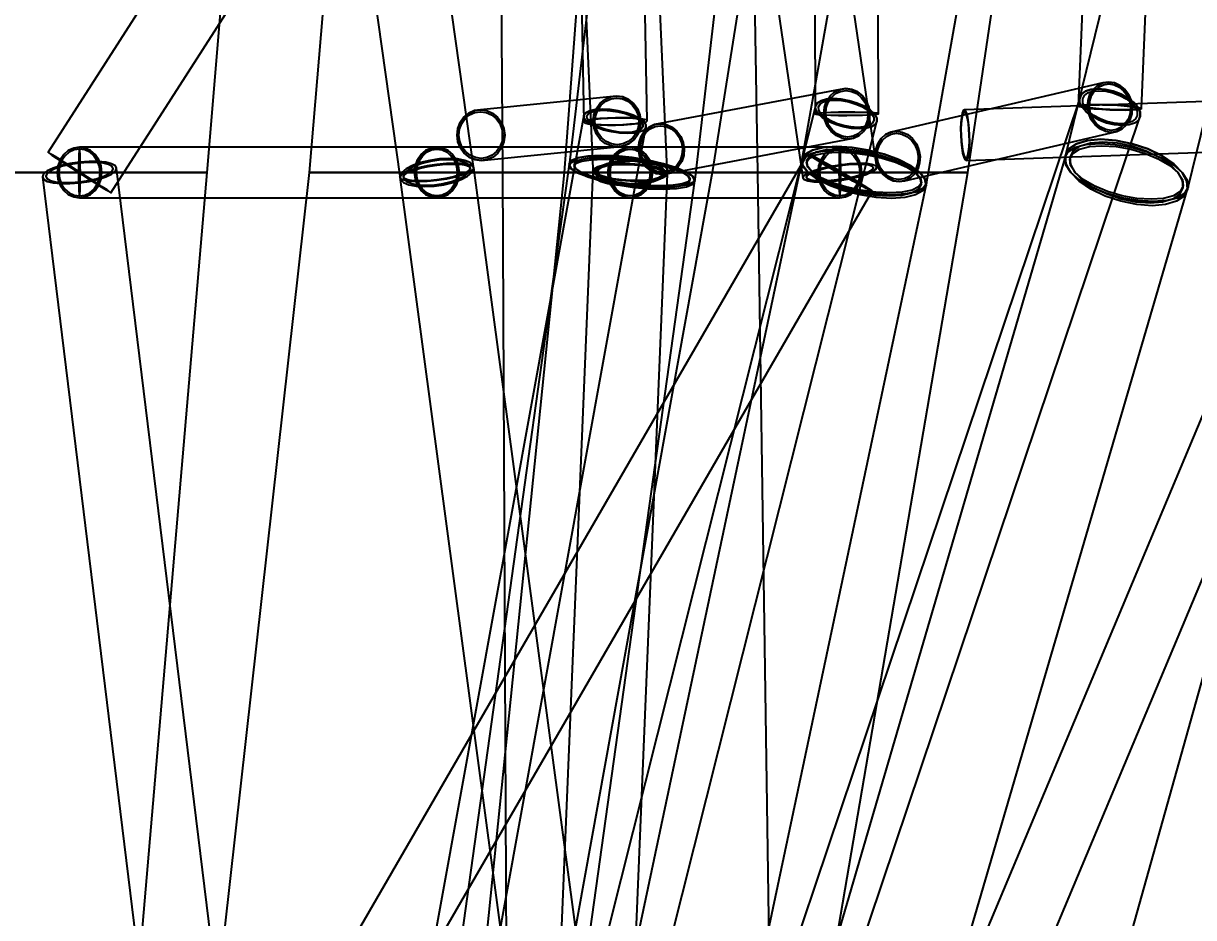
# Model space of a CAD drawing. Header units: millimetres. Extents: x -123812 to 252100, y -3000 to 639000.
# Drawn here: x -32151 to -22766, y 19022 to 26196 of the extents above; entities that cross this region are included whole.
import ezdxf

# ---------------------------------------------------------------- set-up
doc = ezdxf.new("R2010")
doc.units = ezdxf.units.MM
doc.layers.add('D-STR-DIM', color=7, linetype='Continuous', lineweight=13)
doc.layers.add('D-STR-STRC', color=7, linetype='Continuous', lineweight=25)
doc.styles.add('OpenSansCondensed-Light', font='OpenSansCondensed-Light.ttf')
doc.styles.add('TOWER_UNICODE', font='Arial Unicode.ttf')
doc.dimstyles.new('EZDXF', dxfattribs={"dimtxt": 0.25, "dimasz": 0.175, "dimexe": 0.375, "dimexo": 0.125, "dimgap": 0.1, "dimtad": 1, "dimlfac": 100, "dimzin": 12, "dimdsep": 46, "dimtxsty": 'OpenSansCondensed-Light', "dimblk": 'ARCHTICK', "dimcen": 2.5, "dimazin": 3, "dimtfac": 0.5, "dimtmove": 2, "dimatfit": 3})

# ---------------------------------------------------------------- blocks, each defined once
blk = doc.blocks.new('_ARCHTICK')
at = {"color": 0, "linetype": 'BYBLOCK', "const_width": 0.15}
blk.add_lwpolyline([(-0.5, -0.5), (0.5, 0.5)], dxfattribs=at)

msp = doc.modelspace()

# ---------------------------------------------------------------- linework, layer by layer
at = {"layer": 'D-STR-STRC'}
for points in [[(-27888.1, 37795.3), (-27655.9, 25405.4), (-27647.2, 25398), (-27621.8, 25391.4), (-27581.5, 25386.1), (-27528.9, 25382.5), (-27467.6, 25380.7), (-27401.9, 25380.9), (-27336.2, 25383.1), (-27274.9, 25387.2), (-27222.3, 25392.8), (-27182, 25399.6), (-27156.6, 25407.1), (-27147.9, 25414.8), (-27380.2, 37804.7)], [(-23935, 37662), (-31953.8, 25162), (-31946.9, 25156.5), (-31923.2, 25140.3), (-31884.4, 25114.6), (-31833.2, 25081), (-31772.9, 25041.9), (-31707.8, 25000), (-31642.3, 24958.1), (-31580.7, 24919), (-31527.4, 24885.4), (-31486, 24859.7), (-31459.2, 24843.5), (-31449, 24838), (-23430.2, 37338)], [(-25837.3, 37709), (-25802, 25470.3), (-25793.3, 25467), (-25768, 25464), (-25727.6, 25461.4), (-25675, 25459.5), (-25613.7, 25458.4), (-25548, 25458.2), (-25482.3, 25458.8), (-25421, 25460.3), (-25368.4, 25462.4), (-25328, 25465.2), (-25302.6, 25468.4), (-25294, 25471.7), (-25329.3, 37710.5)], [(-23179.4, 37669.5), (-23690.4, 25534.7), (-23681.8, 25529.2), (-23656.4, 25523.2), (-23616.1, 25517.4), (-23563.5, 25512), (-23502.3, 25507.4), (-23436.6, 25504), (-23370.9, 25501.9), (-23309.7, 25501.3), (-23257.2, 25502.3), (-23216.9, 25504.8), (-23191.5, 25508.6), (-23182.9, 25513.5), (-22671.8, 37648.3)], [(-26313.5, 37556.6), (-27774.1, 25056.6), (-27756.9, 25028.5), (-27706.4, 24998.4), (-27626.2, 24968.5), (-27521.7, 24940.6), (-27400, 24916.9), (-27269.3, 24898.8), (-27138.7, 24887.6), (-27017, 24884), (-26912.5, 24888.4), (-26832.3, 24900.3), (-26781.8, 24919.1), (-26764.6, 24943.4), (-25304.1, 37443.4)], [(-27733.5, 37458.3), (-25899.7, 24958.3), (-25889.6, 24943.5), (-25859.9, 24932.5), (-25812.7, 24926.2), (-25751.2, 24924.8), (-25679.6, 24928.6), (-25602.7, 24937.2), (-25525.9, 24950.2), (-25454.3, 24966.5), (-25392.8, 24985.1), (-25345.6, 25004.7), (-25315.9, 25024), (-25305.8, 25041.7), (-27139.6, 37541.7)], [(-23691, 37589.1), (-25909.2, 25089.1), (-25899.6, 25046.1), (-25856.5, 25000), (-25783, 24953.9), (-25684, 24910.9), (-25566.2, 24873.9), (-25437.8, 24845.6), (-25307.3, 24827.8), (-25183.9, 24821.7), (-25075.7, 24827.8), (-24990.3, 24845.6), (-24933.4, 24873.9), (-24909, 24910.9), (-22690.8, 37410.9)], [(-20735.2, 37616.6), (-23798.2, 25116.6), (-23791.3, 25060.4), (-23751.2, 25000), (-23680.6, 24939.6), (-23584.4, 24883.4), (-23469, 24835), (-23342.3, 24798), (-23213.1, 24774.7), (-23090, 24766.7), (-22981.5, 24774.7), (-22895, 24798), (-22836.4, 24835), (-22809.6, 24883.4), (-19746.6, 37383.4)], [(-30894.3, 37470.8), (-29132, 24970.8), (-29127.2, 24943.7), (-29102.6, 24920.3), (-29059.7, 24902.4), (-29001.5, 24891.1), (-28932, 24887.3), (-28855.9, 24891.1), (-28778.4, 24902.4), (-28704.8, 24920.3), (-28640.1, 24943.7), (-28588.6, 24970.8), (-28554, 25000), (-28538.6, 25029.2), (-30300.9, 37529.2)], [(-28137.6, 37473.6), (-27581.2, 24973.6), (-27559.9, 24949), (-27519.8, 24927.9), (-27463.6, 24911.7), (-27395.3, 24901.6), (-27319.4, 24898.1), (-27241.2, 24901.6), (-27165.9, 24911.7), (-27098.7, 24927.9), (-27044.2, 24949), (-27006.1, 24973.6), (-26986.9, 25000), (-26988.1, 25026.4), (-27544.5, 37526.4)], [(-27537.7, 12527.3), (-23193.6, 25450.7), (-23195, 25486.1), (-23212.8, 25524.1), (-23245.9, 25562.1), (-23291.9, 25597.6), (-23347.8, 25628), (-23409.7, 25651.3), (-23473.5, 25666), (-23534.7, 25671), (-23589.2, 25666), (-23633.3, 25651.3), (-23664, 25628), (-23679.2, 25597.6), (-28023.3, 12674.2)], [(-28526.8, 12608.2), (-25305.2, 25410.3), (-25307.6, 25439.6), (-25326.6, 25471.1), (-25360.9, 25502.5), (-25408.3, 25531.8), (-25465.5, 25557), (-25528.5, 25576.3), (-25593.1, 25588.4), (-25654.9, 25592.5), (-25709.7, 25588.4), (-25753.7, 25576.3), (-25784, 25557), (-25798.5, 25531.8), (-29020, 12729.7)], [(-21436, 25612.7), (-24604.5, 25503.1), (-24613.6, 25496.2), (-24621.6, 25475.9), (-24627.9, 25443.6), (-24632.2, 25401.5), (-24634.2, 25352.6), (-24633.6, 25300), (-24630.6, 25247.4), (-24625.4, 25198.5), (-24618.3, 25156.4), (-24609.8, 25124.1), (-24600.4, 25103.8), (-24590.9, 25096.9), (-21422.4, 25206.5)], [(-29447.8, 12750.8), (-27158.1, 25361), (-27159.7, 25384.8), (-27178, 25410.2), (-27212, 25435.7), (-27259.3, 25459.5), (-27316.7, 25479.8), (-27380.2, 25495.5), (-27445.5, 25505.3), (-27508.3, 25508.7), (-27564.1, 25505.3), (-27609.3, 25495.5), (-27640.6, 25479.8), (-27656.1, 25459.5), (-29945.7, 12849.2)], [(-21665.5, 25508.7), (-26949.5, 12898.4), (-26946.5, 12895.1), (-26927.9, 12885.2), (-26894.9, 12869.6), (-26849.6, 12849.2), (-26795.3, 12825.5), (-26735.5, 12800), (-26674.4, 12774.5), (-26616.1, 12750.8), (-26564.7, 12730.4), (-26523.5, 12714.8), (-26495.5, 12704.9), (-26482.5, 12701.6), (-21198.5, 25311.8)], [(-26469.1, 12366.6), (-22814.1, 24866.6), (-22818.8, 24931), (-22856.6, 25000), (-22924.9, 25069), (-23019, 25133.4), (-23132.5, 25188.6), (-23257.7, 25231), (-23386.1, 25257.6), (-23508.8, 25266.7), (-23617.6, 25257.6), (-23705, 25231), (-23765.1, 25188.6), (-23793.8, 25133.4), (-27448.8, 12633.4)], [(-27558.7, 12396.3), (-24911.8, 24896.3), (-24920.1, 24946.3), (-24961.6, 25000), (-25033.7, 25053.7), (-25131.4, 25103.7), (-25247.9, 25146.6), (-25375.5, 25179.6), (-25505.4, 25200.3), (-25628.7, 25207.4), (-25737, 25200.3), (-25823, 25179.6), (-25880.7, 25146.6), (-25906.4, 25103.7), (-28553.2, 12603.7)], [(-32576.5, 12349.5), (-25343.7, 24849.5), (-25347.8, 24854.7), (-25369.2, 24869.7), (-25406.6, 24893.6), (-25457.3, 24924.8), (-25518, 24961.1), (-25584.4, 25000), (-25652.1, 25038.9), (-25716.4, 25075.2), (-25772.9, 25106.4), (-25817.9, 25130.3), (-25848.2, 25145.3), (-25861.8, 25150.5), (-33094.6, 12650.5)], [(-29872.9, 12533.7), (-31403.4, 25033.7), (-31413.6, 25054.1), (-31443.4, 25070.9), (-31490.7, 25082.8), (-31552.4, 25089.1), (-31624.3, 25089.3), (-31701.4, 25083.4), (-31778.5, 25071.9), (-31850.4, 25055.4), (-31912.1, 25035.2), (-31959.4, 25012.6), (-31989.2, 24989.1), (-31999.3, 24966.3), (-30468.8, 12466.3)], [(-28508.8, 12433.7), (-26765.9, 24933.7), (-26783.1, 24967), (-26833.4, 25002.5), (-26913.4, 25037.8), (-27017.6, 25070.6), (-27139.1, 25098.6), (-27269.3, 25119.8), (-27399.6, 25132.9), (-27521, 25136.9), (-27625.3, 25131.6), (-27705.3, 25117.3), (-27755.6, 25095), (-27772.8, 25066.3), (-29515.6, 12566.3)], [(-26865.6, 12537.9), (-28537.8, 25037.9), (-28548, 25053.4), (-28577.7, 25065.3), (-28624.9, 25072.7), (-28686.6, 25075.1), (-28758.3, 25072.5), (-28835.3, 25064.8), (-28912.3, 25052.8), (-28984, 25037.2), (-29045.6, 25019), (-29092.9, 24999.6), (-29122.6, 24980.1), (-29132.8, 24962.1), (-27460.5, 12462.1)], [(-27502, 12488.3), (-26984.9, 24988.3), (-26995.1, 25007), (-27025.1, 25025.2), (-27072.7, 25041.8), (-27134.8, 25055.4), (-27207.1, 25065.3), (-27284.7, 25070.8), (-27362.2, 25071.4), (-27434.5, 25067.1), (-27496.6, 25058.3), (-27544.3, 25045.5), (-27574.2, 25029.6), (-27584.4, 25011.7), (-28101.5, 12511.7)], [(-21521.6, 25136.9), (-25019.8, 12636.9), (-25003.2, 12632.2), (-24954.3, 12618.4), (-24876.6, 12596.6), (-24775.2, 12568.2), (-24657.3, 12535.1), (-24530.6, 12499.7), (-24404, 12464.3), (-24286, 12431.3), (-24184.7, 12403), (-24107, 12381.3), (-24058.1, 12367.7), (-24041.4, 12363.1), (-20543.2, 24863.1)]]:
    msp.add_lwpolyline(points, dxfattribs=at)
for points in [[(-32726.4, 25000), (-30676.4, 25000), (-29635.1, 37500), (-31560.1, 37500)], [(-29860.3, 25000), (-27810.3, 25000), (-26878.5, 37500), (-28803.5, 37500)], [(-28399.1, 37500), (-28309.7, 25000), (-26259.7, 25000), (-26474.1, 37500)], [(-26627.7, 25000), (-24577.7, 25000), (-22720.1, 37500), (-24645.1, 37500)], [(-25317.3, 25128.7), (-25308.4, 25076.5), (-25288, 25027.8), (-25257.4, 24985.9), (-25218.7, 24953.8), (-25174.5, 24933.6), (-25127.9, 24926.8), (-25082, 24933.6), (-23380.1, 25329), (-23338.1, 25349.2), (-23302.7, 25381.3), (-23276.5, 25423.1), (-23261.2, 25471.8), (-23257.9, 25524.1), (-23266.7, 25576.4), (-23287.1, 25625.1), (-23317.7, 25666.9), (-23356.4, 25699), (-23400.6, 25719.2), (-23447.3, 25726.1), (-23493.2, 25719.2), (-25195, 25323.8), (-25237.1, 25303.7), (-25272.4, 25271.6), (-25298.6, 25229.7), (-25313.9, 25181)], [(-23257.9, 25524.1), (-23261.2, 25471.8), (-23276.5, 25423.1), (-23302.7, 25381.3), (-23338.1, 25349.2), (-23380.1, 25329), (-23426.1, 25322.1), (-23472.7, 25329), (-23516.9, 25349.2), (-23555.6, 25381.3), (-23586.2, 25423.1), (-23606.6, 25471.8), (-23615.4, 25524.1), (-23612.1, 25576.4), (-23596.8, 25625.1), (-23570.6, 25666.9), (-23535.2, 25699), (-23493.2, 25719.2), (-23447.3, 25726.1), (-23400.6, 25719.2), (-23356.4, 25699), (-23317.7, 25666.9), (-23287.1, 25625.1), (-23266.7, 25576.4)], [(-27218.1, 25189), (-27210, 25136.6), (-27189.9, 25087.7), (-27159.3, 25045.8), (-27120.1, 25013.6), (-27075.1, 24993.3), (-27027.3, 24986.4), (-26979.9, 24993.3), (-25492.7, 25275.3), (-25449, 25295.6), (-25412.1, 25327.8), (-25384.3, 25369.7), (-25367.6, 25418.6), (-25363.2, 25471), (-25371.2, 25523.4), (-25391.3, 25572.2), (-25421.9, 25614.2), (-25461.1, 25646.4), (-25506.1, 25666.6), (-25554, 25673.5), (-25601.3, 25666.6), (-27088.6, 25384.6), (-27132.2, 25364.4), (-27169.2, 25332.2), (-27196.9, 25290.2), (-27213.6, 25241.4)], [(-25363.2, 25471), (-25367.6, 25418.6), (-25384.3, 25369.7), (-25412.1, 25327.8), (-25449, 25295.6), (-25492.7, 25275.3), (-25540, 25268.4), (-25587.8, 25275.3), (-25632.8, 25295.6), (-25672, 25327.8), (-25702.6, 25369.7), (-25722.7, 25418.6), (-25730.8, 25471), (-25726.3, 25523.4), (-25709.6, 25572.2), (-25681.9, 25614.2), (-25644.9, 25646.4), (-25601.3, 25666.6), (-25554, 25673.5), (-25506.1, 25666.6), (-25461.1, 25646.4), (-25421.9, 25614.2), (-25391.3, 25572.2), (-25371.2, 25523.4)], [(-25377.6, 25471), (-25381.8, 25422.7), (-25397.1, 25377.7), (-25422.7, 25339), (-25456.7, 25309.4), (-25496.9, 25290.7), (-25540.5, 25284.4), (-25584.6, 25290.7), (-25626.1, 25309.4), (-25662.1, 25339), (-25690.4, 25377.7), (-25708.9, 25422.7), (-25716.3, 25471), (-25712.2, 25519.3), (-25696.8, 25564.3), (-25671.2, 25602.9), (-25637.2, 25632.6), (-25597, 25651.2), (-25553.4, 25657.6), (-25509.4, 25651.2), (-25467.9, 25632.6), (-25431.8, 25602.9), (-25403.5, 25564.3), (-25385.1, 25519.3)], [(-23212.8, 25524.1), (-23195, 25486.1), (-23193.6, 25450.7), (-23208.8, 25420.2), (-23239.5, 25396.9), (-23283.6, 25382.2), (-23338.2, 25377.2), (-23399.4, 25382.2), (-23463.1, 25396.9), (-23525.1, 25420.2), (-23581, 25450.7), (-23627, 25486.1), (-23660, 25524.1), (-23677.9, 25562.1), (-23679.2, 25597.6), (-23664, 25628), (-23633.3, 25651.3), (-23589.2, 25666), (-23534.7, 25671), (-23473.5, 25666), (-23409.7, 25651.3), (-23347.8, 25628), (-23291.9, 25597.6), (-23245.9, 25562.1)], [(-23234.8, 25524.1), (-23218.8, 25489.8), (-23217.5, 25457.9), (-23231.2, 25430.5), (-23258.9, 25409.4), (-23298.7, 25396.2), (-23347.8, 25391.7), (-23403, 25396.2), (-23460.5, 25409.4), (-23516.3, 25430.5), (-23566.7, 25457.9), (-23608.2, 25489.8), (-23638, 25524.1), (-23654.1, 25558.4), (-23655.3, 25590.3), (-23641.6, 25617.8), (-23614, 25638.8), (-23574.2, 25652), (-23525, 25656.5), (-23469.8, 25652), (-23412.3, 25638.8), (-23356.5, 25617.8), (-23306.1, 25590.3), (-23264.6, 25558.4)], [(-23272, 25524.1), (-23275, 25476), (-23289.1, 25431.1), (-23313.3, 25392.5), (-23345.8, 25363), (-23384.6, 25344.4), (-23426.9, 25338), (-23469.8, 25344.4), (-23510.5, 25363), (-23546.2, 25392.5), (-23574.4, 25431.1), (-23593.2, 25476), (-23601.4, 25524.1), (-23598.3, 25572.3), (-23584.2, 25617.1), (-23560, 25655.7), (-23527.5, 25685.3), (-23488.7, 25703.8), (-23446.4, 25710.2), (-23403.5, 25703.8), (-23362.8, 25685.3), (-23327.1, 25655.7), (-23298.9, 25617.1), (-23280.1, 25572.3)], [(-28673.4, 25300), (-28666.3, 25247.4), (-28646.6, 25198.5), (-28615.8, 25156.4), (-28575.8, 25124.1), (-28529.5, 25103.8), (-28479.9, 25096.9), (-27388.3, 25206.5), (-27338.9, 25213.4), (-27293, 25233.7), (-27253.8, 25266), (-27223.9, 25308.1), (-27205.4, 25357), (-27199.5, 25409.6), (-27206.6, 25462.2), (-27226.3, 25511.1), (-27257.1, 25553.2), (-27297.1, 25585.5), (-27343.4, 25605.8), (-27393, 25612.7), (-28484.6, 25503.1), (-28534, 25496.2), (-28579.9, 25475.9), (-28619.1, 25443.6), (-28649, 25401.5), (-28667.5, 25352.6)], [(-27199.5, 25409.6), (-27205.4, 25357), (-27223.9, 25308.1), (-27253.8, 25266), (-27293, 25233.7), (-27338.9, 25213.4), (-27388.3, 25206.5), (-27437.9, 25213.4), (-27484.2, 25233.7), (-27524.2, 25266), (-27555, 25308.1), (-27574.7, 25357), (-27581.8, 25409.6), (-27575.9, 25462.2), (-27557.4, 25511.1), (-27527.5, 25553.2), (-27488.3, 25585.5), (-27442.4, 25605.8), (-27393, 25612.7), (-27343.4, 25605.8), (-27297.1, 25585.5), (-27257.1, 25553.2), (-27226.3, 25511.1), (-27206.6, 25462.2)], [(-27214.5, 25409.6), (-27220, 25361.2), (-27237.1, 25316), (-27264.6, 25277.3), (-27300.7, 25247.6), (-27343, 25228.9), (-27388.5, 25222.5), (-27434.1, 25228.9), (-27476.8, 25247.6), (-27513.7, 25277.3), (-27542.1, 25316), (-27560.2, 25361.2), (-27566.8, 25409.6), (-27561.3, 25458), (-27544.2, 25503.1), (-27516.7, 25541.9), (-27480.6, 25571.6), (-27438.3, 25590.3), (-27392.8, 25596.7), (-27347.2, 25590.3), (-27304.5, 25571.6), (-27267.7, 25541.9), (-27239.2, 25503.1), (-27221.1, 25458)], [(-25326.6, 25471.1), (-25307.6, 25439.6), (-25305.2, 25410.3), (-25319.7, 25385.2), (-25349.9, 25365.9), (-25394, 25353.7), (-25448.7, 25349.6), (-25510.6, 25353.7), (-25575.2, 25365.9), (-25638.2, 25385.2), (-25695.4, 25410.3), (-25742.7, 25439.6), (-25777.1, 25471.1), (-25796.1, 25502.5), (-25798.5, 25531.8), (-25784, 25557), (-25753.7, 25576.3), (-25709.7, 25588.4), (-25654.9, 25592.5), (-25593.1, 25588.4), (-25528.5, 25576.3), (-25465.5, 25557), (-25408.3, 25531.8), (-25360.9, 25502.5)], [(-25348.8, 25471.1), (-25331.6, 25442.7), (-25329.5, 25416.3), (-25342.5, 25393.6), (-25369.8, 25376.2), (-25409.5, 25365.3), (-25458.9, 25361.6), (-25514.6, 25365.3), (-25572.9, 25376.2), (-25629.7, 25393.6), (-25681.2, 25416.3), (-25723.9, 25442.7), (-25754.9, 25471.1), (-25772.1, 25499.4), (-25774.2, 25525.8), (-25761.2, 25548.5), (-25733.9, 25565.9), (-25694.2, 25576.9), (-25644.8, 25580.6), (-25589.1, 25576.9), (-25530.8, 25565.9), (-25474, 25548.5), (-25422.4, 25525.8), (-25379.7, 25499.4)], [(-23436.6, 25504), (-23502.3, 25507.4), (-23563.5, 25512), (-23616.1, 25517.4), (-23656.4, 25523.2), (-23681.8, 25529.2), (-23690.4, 25534.7), (-23681.8, 25539.6), (-23656.4, 25543.4), (-23616.1, 25545.9), (-23563.5, 25546.9), (-23502.3, 25546.3), (-23436.6, 25544.3), (-23370.9, 25540.8), (-23309.7, 25536.3), (-23257.2, 25530.9), (-23216.9, 25525), (-23191.5, 25519.1), (-23182.9, 25513.5), (-23191.5, 25508.6), (-23216.9, 25504.8), (-23257.2, 25502.3), (-23309.7, 25501.3), (-23370.9, 25501.9)], [(-23436.6, 25505.9), (-23495.8, 25509), (-23551, 25513.2), (-23598.4, 25518), (-23634.8, 25523.3), (-23657.6, 25528.7), (-23665.4, 25533.7), (-23657.6, 25538.1), (-23634.8, 25541.5), (-23598.4, 25543.7), (-23551, 25544.6), (-23495.8, 25544.1), (-23436.6, 25542.3), (-23377.4, 25539.2), (-23322.2, 25535.1), (-23274.8, 25530.2), (-23238.5, 25524.9), (-23215.6, 25519.6), (-23207.8, 25514.5), (-23215.6, 25510.2), (-23238.5, 25506.7), (-23274.8, 25504.5), (-23322.2, 25503.6), (-23377.4, 25504.1)], [(-28291.1, 25300), (-28297, 25247.4), (-28315.5, 25198.5), (-28345.4, 25156.4), (-28384.7, 25124.1), (-28430.5, 25103.8), (-28479.9, 25096.9), (-28529.5, 25103.8), (-28575.8, 25124.1), (-28615.8, 25156.4), (-28646.6, 25198.5), (-28666.3, 25247.4), (-28673.4, 25300), (-28667.5, 25352.6), (-28649, 25401.5), (-28619.1, 25443.6), (-28579.9, 25475.9), (-28534, 25496.2), (-28484.6, 25503.1), (-28435.1, 25496.2), (-28388.7, 25475.9), (-28348.8, 25443.6), (-28317.9, 25401.5), (-28298.2, 25352.6)], [(-28306.2, 25300), (-28311.6, 25251.6), (-28328.7, 25206.5), (-28356.2, 25167.7), (-28392.3, 25138), (-28434.6, 25119.3), (-28480.1, 25112.9), (-28525.8, 25119.3), (-28568.5, 25138), (-28605.3, 25167.7), (-28633.7, 25206.5), (-28651.8, 25251.6), (-28658.4, 25300), (-28652.9, 25348.4), (-28635.9, 25393.5), (-28608.3, 25432.3), (-28572.2, 25462), (-28529.9, 25480.7), (-28484.4, 25487.1), (-28438.8, 25480.7), (-28396.1, 25462), (-28359.3, 25432.3), (-28330.8, 25393.5), (-28312.7, 25348.4)], [(-27178, 25410.2), (-27159.7, 25384.8), (-27158.1, 25361), (-27173.6, 25340.7), (-27205, 25325), (-27250.1, 25315.2), (-27305.9, 25311.8), (-27368.7, 25315.2), (-27434, 25325), (-27497.6, 25340.7), (-27554.9, 25361), (-27602.2, 25384.8), (-27636.2, 25410.2), (-27654.6, 25435.7), (-27656.1, 25459.5), (-27640.6, 25479.8), (-27609.3, 25495.5), (-27564.1, 25505.3), (-27508.3, 25508.7), (-27445.5, 25505.3), (-27380.2, 25495.5), (-27316.7, 25479.8), (-27259.3, 25459.5), (-27212, 25435.7)], [(-27401.9, 25439.2), (-27467.6, 25437), (-27528.9, 25432.9), (-27581.5, 25427.3), (-27621.8, 25420.6), (-27647.2, 25413.1), (-27655.9, 25405.4), (-27647.2, 25398), (-27621.8, 25391.4), (-27581.5, 25386.1), (-27528.9, 25382.5), (-27467.6, 25380.7), (-27401.9, 25380.9), (-27336.2, 25383.1), (-27274.9, 25387.2), (-27222.3, 25392.8), (-27182, 25399.6), (-27156.6, 25407.1), (-27147.9, 25414.8), (-27156.6, 25422.1), (-27182, 25428.7), (-27222.3, 25434), (-27274.9, 25437.6), (-27336.2, 25439.4)], [(-27200.6, 25410.2), (-27184, 25387.3), (-27182.6, 25365.9), (-27196.6, 25347.5), (-27224.9, 25333.4), (-27265.6, 25324.5), (-27315.9, 25321.5), (-27372.5, 25324.5), (-27431.4, 25333.4), (-27488.6, 25347.5), (-27540.4, 25365.9), (-27583, 25387.3), (-27613.6, 25410.2), (-27630.2, 25433.2), (-27631.6, 25454.6), (-27617.6, 25473), (-27589.4, 25487.1), (-27548.7, 25495.9), (-27498.3, 25499), (-27441.8, 25495.9), (-27382.8, 25487.1), (-27325.6, 25473), (-27273.9, 25454.6), (-27231.2, 25433.2)], [(-27401.9, 25436.3), (-27461.2, 25434.3), (-27516.4, 25430.7), (-27563.8, 25425.6), (-27600.2, 25419.5), (-27623.1, 25412.8), (-27630.9, 25405.8), (-27623.1, 25399.2), (-27600.2, 25393.3), (-27563.8, 25388.5), (-27516.4, 25385.2), (-27461.2, 25383.6), (-27401.9, 25383.8), (-27342.6, 25385.8), (-27287.4, 25389.4), (-27240, 25394.5), (-27203.6, 25400.6), (-27180.7, 25407.3), (-27172.9, 25414.3), (-27180.7, 25420.9), (-27203.6, 25426.9), (-27240, 25431.6), (-27287.4, 25434.9), (-27342.6, 25436.5)], [(-25548, 25483.8), (-25613.7, 25483.2), (-25675, 25481.7), (-25727.6, 25479.5), (-25768, 25476.8), (-25793.3, 25473.6), (-25802, 25470.3), (-25793.3, 25467), (-25768, 25464), (-25727.6, 25461.4), (-25675, 25459.5), (-25613.7, 25458.4), (-25548, 25458.2), (-25482.3, 25458.8), (-25421, 25460.3), (-25368.4, 25462.4), (-25328, 25465.2), (-25302.6, 25468.4), (-25294, 25471.7), (-25302.6, 25475), (-25328, 25478), (-25368.4, 25480.6), (-25421, 25482.5), (-25482.3, 25483.6)], [(-25548, 25482.6), (-25607.3, 25482), (-25662.5, 25480.7), (-25709.9, 25478.7), (-25746.3, 25476.2), (-25769.2, 25473.4), (-25777, 25470.3), (-25769.2, 25467.4), (-25746.3, 25464.6), (-25709.9, 25462.4), (-25662.5, 25460.7), (-25607.3, 25459.7), (-25548, 25459.4), (-25488.7, 25460), (-25433.5, 25461.3), (-25386.1, 25463.3), (-25349.7, 25465.8), (-25326.8, 25468.6), (-25319, 25471.7), (-25326.8, 25474.6), (-25349.7, 25477.3), (-25386.1, 25479.6), (-25433.5, 25481.3), (-25488.7, 25482.3)], [(-24633.6, 25300), (-24630.6, 25247.4), (-24625.4, 25198.5), (-24618.3, 25156.4), (-24609.8, 25124.1), (-24600.4, 25103.8), (-24590.9, 25096.9), (-24581.9, 25103.8), (-24573.9, 25124.1), (-24567.5, 25156.4), (-24563.2, 25198.5), (-24561.3, 25247.4), (-24561.8, 25300), (-24564.8, 25352.6), (-24570, 25401.5), (-24577.1, 25443.6), (-24585.7, 25475.9), (-24595, 25496.2), (-24604.5, 25503.1), (-24613.6, 25496.2), (-24621.6, 25475.9), (-24627.9, 25443.6), (-24632.2, 25401.5), (-24634.2, 25352.6)], [(-24630.8, 25300), (-24628.1, 25251.6), (-24623.2, 25206.5), (-24616.7, 25167.7), (-24608.8, 25138), (-24600.2, 25119.3), (-24591.5, 25112.9), (-24583.1, 25119.3), (-24575.8, 25138), (-24569.9, 25167.7), (-24565.9, 25206.5), (-24564.1, 25251.6), (-24564.6, 25300), (-24567.4, 25348.4), (-24572.2, 25393.5), (-24578.8, 25432.3), (-24586.6, 25462), (-24595.2, 25480.7), (-24604, 25487.1), (-24612.3, 25480.7), (-24619.7, 25462), (-24625.5, 25432.3), (-24629.5, 25393.5), (-24631.3, 25348.4)], [(-26850.5, 25189), (-26854.9, 25136.6), (-26871.6, 25087.7), (-26899.4, 25045.8), (-26936.3, 25013.6), (-26979.9, 24993.3), (-27027.3, 24986.4), (-27075.1, 24993.3), (-27120.1, 25013.6), (-27159.3, 25045.8), (-27189.9, 25087.7), (-27210, 25136.6), (-27218.1, 25189), (-27213.6, 25241.4), (-27196.9, 25290.2), (-27169.2, 25332.2), (-27132.2, 25364.4), (-27088.6, 25384.6), (-27041.2, 25391.5), (-26993.4, 25384.6), (-26948.4, 25364.4), (-26909.2, 25332.2), (-26878.6, 25290.2), (-26858.5, 25241.4)], [(-26864.9, 25189), (-26869, 25140.7), (-26884.4, 25095.7), (-26910, 25057), (-26944, 25027.4), (-26984.2, 25008.7), (-27027.8, 25002.4), (-27071.9, 25008.7), (-27113.4, 25027.4), (-27149.4, 25057), (-27177.7, 25095.7), (-27196.2, 25140.7), (-27203.6, 25189), (-27199.5, 25237.3), (-27184.1, 25282.3), (-27158.5, 25320.9), (-27124.5, 25350.6), (-27084.3, 25369.2), (-27040.7, 25375.6), (-26996.7, 25369.2), (-26955.2, 25350.6), (-26919.1, 25320.9), (-26890.8, 25282.3), (-26872.4, 25237.3)], [(-24959.7, 25128.7), (-24963.1, 25076.5), (-24978.4, 25027.8), (-25004.6, 24985.9), (-25039.9, 24953.8), (-25082, 24933.6), (-25127.9, 24926.8), (-25174.5, 24933.6), (-25218.7, 24953.8), (-25257.4, 24985.9), (-25288, 25027.8), (-25308.4, 25076.5), (-25317.3, 25128.7), (-25313.9, 25181), (-25298.6, 25229.7), (-25272.4, 25271.6), (-25237.1, 25303.7), (-25195, 25323.8), (-25149.1, 25330.7), (-25102.5, 25323.8), (-25058.3, 25303.7), (-25019.6, 25271.6), (-24989, 25229.7), (-24968.5, 25181)], [(-24973.8, 25128.7), (-24976.9, 25080.6), (-24991, 25035.7), (-25015.1, 24997.2), (-25047.7, 24967.6), (-25086.4, 24949), (-25128.7, 24942.7), (-25171.7, 24949), (-25212.4, 24967.6), (-25248, 24997.2), (-25276.2, 25035.7), (-25295, 25080.6), (-25303.2, 25128.7), (-25300.1, 25176.9), (-25286, 25221.8), (-25261.8, 25260.3), (-25229.3, 25289.9), (-25190.5, 25308.5), (-25148.2, 25314.8), (-25105.3, 25308.5), (-25064.6, 25289.9), (-25028.9, 25260.3), (-25000.7, 25221.8), (-24981.9, 25176.9)], [(-22856.6, 25000), (-22818.8, 24931), (-22814.1, 24866.6), (-22842.7, 24811.4), (-22902.8, 24769), (-22990.2, 24742.4), (-23099, 24733.3), (-23221.7, 24742.4), (-23350.1, 24769), (-23475.3, 24811.4), (-23588.8, 24866.6), (-23682.9, 24931), (-23751.2, 25000), (-23789, 25069), (-23793.8, 25133.4), (-23765.1, 25188.6), (-23705, 25231), (-23617.6, 25257.6), (-23508.8, 25266.7), (-23386.1, 25257.6), (-23257.7, 25231), (-23132.5, 25188.6), (-23019, 25133.4), (-22924.9, 25069)], [(-31707.8, 25000), (-31642.3, 24958.1), (-31580.7, 24919), (-31527.4, 24885.4), (-31486, 24859.7), (-31459.2, 24843.5), (-31449, 24838), (-31455.9, 24843.5), (-31479.6, 24859.7), (-31518.3, 24885.4), (-31569.6, 24919), (-31629.8, 24958.1), (-31694.9, 25000), (-31760.5, 25041.9), (-31822, 25081), (-31875.3, 25114.6), (-31916.8, 25140.3), (-31943.6, 25156.5), (-31953.8, 25162), (-31946.9, 25156.5), (-31923.2, 25140.3), (-31884.4, 25114.6), (-31833.2, 25081), (-31772.9, 25041.9)], [(-31880.8, 25000), (-31874.7, 24947.4), (-31856.7, 24898.4), (-31828.2, 24856.3), (-31791.1, 24824), (-31747.8, 24803.7), (-31701.4, 24796.8), (-28835.3, 24796.8), (-28788.9, 24803.7), (-28745.6, 24824), (-28708.4, 24856.3), (-28679.9, 24898.4), (-28662, 24947.4), (-28655.9, 25000), (-28662, 25052.6), (-28679.9, 25101.6), (-28708.4, 25143.7), (-28745.6, 25176), (-28788.9, 25196.3), (-28835.3, 25203.2), (-31701.4, 25203.2), (-31747.8, 25196.3), (-31791.1, 25176), (-31828.2, 25143.7), (-31856.7, 25101.6), (-31874.7, 25052.6)], [(-31880.8, 25000), (-31874.7, 24947.4), (-31856.7, 24898.4), (-31828.2, 24856.3), (-31791.1, 24824), (-31747.8, 24803.7), (-31701.4, 24796.8), (-31655, 24803.7), (-31611.7, 24824), (-31574.5, 24856.3), (-31546, 24898.4), (-31528.1, 24947.4), (-31522, 25000), (-31528.1, 25052.6), (-31546, 25101.6), (-31574.5, 25143.7), (-31611.7, 25176), (-31655, 25196.3), (-31701.4, 25203.2), (-31747.8, 25196.3), (-31791.1, 25176), (-31828.2, 25143.7), (-31856.7, 25101.6), (-31874.7, 25052.6)], [(-31866.7, 25000), (-31861, 24951.5), (-31844.5, 24906.4), (-31818.2, 24867.6), (-31784, 24837.9), (-31744.2, 24819.2), (-31701.4, 24812.8), (-31658.6, 24819.2), (-31618.8, 24837.9), (-31584.5, 24867.6), (-31558.3, 24906.4), (-31541.7, 24951.5), (-31536.1, 25000), (-31541.7, 25048.5), (-31558.3, 25093.6), (-31584.5, 25132.4), (-31618.8, 25162.1), (-31658.6, 25180.8), (-31701.4, 25187.2), (-31744.2, 25180.8), (-31784, 25162.1), (-31818.2, 25132.4), (-31844.5, 25093.6), (-31861, 25048.5)], [(-31708.4, 25000), (-31708.2, 24947.4), (-31707.5, 24898.4), (-31706.4, 24856.3), (-31704.9, 24824), (-31703.2, 24803.7), (-31701.4, 24796.8), (-25602.7, 24796.8), (-25600.9, 24803.7), (-25599.2, 24824), (-25597.8, 24856.3), (-25596.6, 24898.4), (-25595.9, 24947.4), (-25595.7, 25000), (-25595.9, 25052.6), (-25596.6, 25101.6), (-25597.8, 25143.7), (-25599.2, 25176), (-25600.9, 25196.3), (-25602.7, 25203.2), (-31701.4, 25203.2), (-31703.2, 25196.3), (-31704.9, 25176), (-31706.4, 25143.7), (-31707.5, 25101.6), (-31708.2, 25052.6)], [(-31708.4, 25000), (-31708.2, 24947.4), (-31707.5, 24898.4), (-31706.4, 24856.3), (-31704.9, 24824), (-31703.2, 24803.7), (-31701.4, 24796.8), (-31699.6, 24803.7), (-31697.9, 24824), (-31696.4, 24856.3), (-31695.3, 24898.4), (-31694.6, 24947.4), (-31694.3, 25000), (-31694.6, 25052.6), (-31695.3, 25101.6), (-31696.4, 25143.7), (-31697.9, 25176), (-31699.6, 25196.3), (-31701.4, 25203.2), (-31703.2, 25196.3), (-31704.9, 25176), (-31706.4, 25143.7), (-31707.5, 25101.6), (-31708.2, 25052.6)], [(-31707.9, 25000), (-31707.7, 24951.5), (-31707, 24906.4), (-31706, 24867.6), (-31704.6, 24837.9), (-31703.1, 24819.2), (-31701.4, 24812.8), (-31699.7, 24819.2), (-31698.1, 24837.9), (-31696.8, 24867.6), (-31695.8, 24906.4), (-31695.1, 24951.5), (-31694.9, 25000), (-31695.1, 25048.5), (-31695.8, 25093.6), (-31696.8, 25132.4), (-31698.1, 25162.1), (-31699.7, 25180.8), (-31701.4, 25187.2), (-31703.1, 25180.8), (-31704.6, 25162.1), (-31706, 25132.4), (-31707, 25093.6), (-31707.7, 25048.5)], [(-29014.7, 25000), (-29008.6, 24947.4), (-28990.7, 24898.4), (-28962.1, 24856.3), (-28925, 24824), (-28881.7, 24803.7), (-28835.3, 24796.8), (-28788.9, 24803.7), (-28745.6, 24824), (-28708.4, 24856.3), (-28679.9, 24898.4), (-28662, 24947.4), (-28655.9, 25000), (-28662, 25052.6), (-28679.9, 25101.6), (-28708.4, 25143.7), (-28745.6, 25176), (-28788.9, 25196.3), (-28835.3, 25203.2), (-28881.7, 25196.3), (-28925, 25176), (-28962.1, 25143.7), (-28990.7, 25101.6), (-29008.6, 25052.6)], [(-29013.6, 25000), (-29007.5, 24947.4), (-28989.7, 24898.4), (-28961.4, 24856.3), (-28924.4, 24824), (-28881.4, 24803.7), (-28835.3, 24796.8), (-27284.7, 24796.8), (-27238.5, 24803.7), (-27195.5, 24824), (-27158.6, 24856.3), (-27130.2, 24898.4), (-27112.4, 24947.4), (-27106.3, 25000), (-27112.4, 25052.6), (-27130.2, 25101.6), (-27158.6, 25143.7), (-27195.5, 25176), (-27238.5, 25196.3), (-27284.7, 25203.2), (-28835.3, 25203.2), (-28881.4, 25196.3), (-28924.4, 25176), (-28961.4, 25143.7), (-28989.7, 25101.6), (-29007.5, 25052.6)], [(-28657, 25000), (-28663.1, 24947.4), (-28680.9, 24898.4), (-28709.2, 24856.3), (-28746.1, 24824), (-28789.1, 24803.7), (-28835.3, 24796.8), (-28881.4, 24803.7), (-28924.4, 24824), (-28961.4, 24856.3), (-28989.7, 24898.4), (-29007.5, 24947.4), (-29013.6, 25000), (-29007.5, 25052.6), (-28989.7, 25101.6), (-28961.4, 25143.7), (-28924.4, 25176), (-28881.4, 25196.3), (-28835.3, 25203.2), (-28789.1, 25196.3), (-28746.1, 25176), (-28709.2, 25143.7), (-28680.9, 25101.6), (-28663.1, 25052.6)], [(-29000.6, 25000), (-28994.9, 24951.5), (-28978.4, 24906.4), (-28952.2, 24867.6), (-28917.9, 24837.9), (-28878.1, 24819.2), (-28835.3, 24812.8), (-28792.5, 24819.2), (-28752.7, 24837.9), (-28718.4, 24867.6), (-28692.2, 24906.4), (-28675.7, 24951.5), (-28670, 25000), (-28675.7, 25048.5), (-28692.2, 25093.6), (-28718.4, 25132.4), (-28752.7, 25162.1), (-28792.5, 25180.8), (-28835.3, 25187.2), (-28878.1, 25180.8), (-28917.9, 25162.1), (-28952.2, 25132.4), (-28978.4, 25093.6), (-28994.9, 25048.5)], [(-28671, 25000), (-28676.6, 24951.5), (-28693, 24906.4), (-28719.1, 24867.6), (-28753.2, 24837.9), (-28792.8, 24819.2), (-28835.3, 24812.8), (-28877.8, 24819.2), (-28917.4, 24837.9), (-28951.4, 24867.6), (-28977.6, 24906.4), (-28994, 24951.5), (-28999.6, 25000), (-28994, 25048.5), (-28977.6, 25093.6), (-28951.4, 25132.4), (-28917.4, 25162.1), (-28877.8, 25180.8), (-28835.3, 25187.2), (-28792.8, 25180.8), (-28753.2, 25162.1), (-28719.1, 25132.4), (-28693, 25093.6), (-28676.6, 25048.5)], [(-27106.3, 25000), (-27112.4, 24947.4), (-27130.2, 24898.4), (-27158.6, 24856.3), (-27195.5, 24824), (-27238.5, 24803.7), (-27284.7, 24796.8), (-27330.8, 24803.7), (-27373.8, 24824), (-27410.7, 24856.3), (-27439.1, 24898.4), (-27456.9, 24947.4), (-27463, 25000), (-27456.9, 25052.6), (-27439.1, 25101.6), (-27410.7, 25143.7), (-27373.8, 25176), (-27330.8, 25196.3), (-27284.7, 25203.2), (-27238.5, 25196.3), (-27195.5, 25176), (-27158.6, 25143.7), (-27130.2, 25101.6), (-27112.4, 25052.6)], [(-27458.2, 25000), (-27452.3, 24947.4), (-27435, 24898.4), (-27407.4, 24856.3), (-27371.4, 24824), (-27329.6, 24803.7), (-27284.7, 24796.8), (-25602.7, 24796.8), (-25557.8, 24803.7), (-25516, 24824), (-25480, 24856.3), (-25452.4, 24898.4), (-25435.1, 24947.4), (-25429.2, 25000), (-25435.1, 25052.6), (-25452.4, 25101.6), (-25480, 25143.7), (-25516, 25176), (-25557.8, 25196.3), (-25602.7, 25203.2), (-27284.7, 25203.2), (-27329.6, 25196.3), (-27371.4, 25176), (-27407.4, 25143.7), (-27435, 25101.6), (-27452.3, 25052.6)], [(-27111.1, 25000), (-27117, 24947.4), (-27134.4, 24898.4), (-27161.9, 24856.3), (-27197.9, 24824), (-27239.7, 24803.7), (-27284.7, 24796.8), (-27329.6, 24803.7), (-27371.4, 24824), (-27407.4, 24856.3), (-27435, 24898.4), (-27452.3, 24947.4), (-27458.2, 25000), (-27452.3, 25052.6), (-27435, 25101.6), (-27407.4, 25143.7), (-27371.4, 25176), (-27329.6, 25196.3), (-27284.7, 25203.2), (-27239.7, 25196.3), (-27197.9, 25176), (-27161.9, 25143.7), (-27134.4, 25101.6), (-27117, 25052.6)], [(-27120.4, 25000), (-27126, 24951.5), (-27142.4, 24906.4), (-27168.5, 24867.6), (-27202.5, 24837.9), (-27242.1, 24819.2), (-27284.7, 24812.8), (-27327.2, 24819.2), (-27366.8, 24837.9), (-27400.8, 24867.6), (-27426.9, 24906.4), (-27443.3, 24951.5), (-27448.9, 25000), (-27443.3, 25048.5), (-27426.9, 25093.6), (-27400.8, 25132.4), (-27366.8, 25162.1), (-27327.2, 25180.8), (-27284.7, 25187.2), (-27242.1, 25180.8), (-27202.5, 25162.1), (-27168.5, 25132.4), (-27142.4, 25093.6), (-27126, 25048.5)], [(-27124.8, 25000), (-27130.2, 24951.5), (-27146.2, 24906.4), (-27171.6, 24867.6), (-27204.7, 24837.9), (-27243.3, 24819.2), (-27284.7, 24812.8), (-27326, 24819.2), (-27364.6, 24837.9), (-27397.7, 24867.6), (-27423.1, 24906.4), (-27439.1, 24951.5), (-27444.5, 25000), (-27439.1, 25048.5), (-27423.1, 25093.6), (-27397.7, 25132.4), (-27364.6, 25162.1), (-27326, 25180.8), (-27284.7, 25187.2), (-27243.3, 25180.8), (-27204.7, 25162.1), (-27171.6, 25132.4), (-27146.2, 25093.6), (-27130.2, 25048.5)], [(-24961.6, 25000), (-24918.6, 24953.9), (-24909, 24910.9), (-24933.4, 24873.9), (-24990.3, 24845.6), (-25075.7, 24827.8), (-25183.9, 24821.7), (-25307.3, 24827.8), (-25437.8, 24845.6), (-25566.2, 24873.9), (-25684, 24910.9), (-25783, 24953.9), (-25856.5, 25000), (-25899.6, 25046.1), (-25909.2, 25089.1), (-25884.7, 25126.1), (-25827.9, 25154.4), (-25742.4, 25172.2), (-25634.3, 25178.3), (-25510.8, 25172.2), (-25380.4, 25154.4), (-25252, 25126.1), (-25134.2, 25089.1), (-25035.2, 25046.1)], [(-24961.6, 25000), (-24920.1, 24946.3), (-24911.8, 24896.3), (-24937.4, 24853.4), (-24995.2, 24820.4), (-25081.2, 24799.7), (-25189.5, 24792.6), (-25312.8, 24799.7), (-25442.7, 24820.4), (-25570.2, 24853.4), (-25686.8, 24896.3), (-25784.5, 24946.3), (-25856.5, 25000), (-25898.1, 25053.7), (-25906.4, 25103.7), (-25880.7, 25146.6), (-25823, 25179.6), (-25737, 25200.3), (-25628.7, 25207.4), (-25505.4, 25200.3), (-25375.5, 25179.6), (-25247.9, 25146.6), (-25131.4, 25103.7), (-25033.7, 25053.7)], [(-24996.9, 25000), (-24957.2, 24957.5), (-24948.3, 24917.9), (-24970.9, 24883.9), (-25023.3, 24857.8), (-25102, 24841.4), (-25201.6, 24835.8), (-25315.3, 24841.4), (-25435.5, 24857.8), (-25553.8, 24883.9), (-25662.3, 24917.9), (-25753.6, 24957.5), (-25821.3, 25000), (-25861, 25042.5), (-25869.8, 25082.1), (-25847.3, 25116.1), (-25794.9, 25142.2), (-25716.2, 25158.6), (-25616.6, 25164.2), (-25502.8, 25158.6), (-25382.7, 25142.2), (-25264.3, 25116.1), (-25155.8, 25082.1), (-25064.6, 25042.5)], [(-24996.9, 25000), (-24958.6, 24950.5), (-24951, 24904.5), (-24974.6, 24864.9), (-25027.8, 24834.5), (-25107, 24815.4), (-25206.8, 24808.9), (-25320.4, 24815.4), (-25440, 24834.5), (-25557.5, 24864.9), (-25664.9, 24904.5), (-25754.9, 24950.5), (-25821.3, 25000), (-25859.6, 25049.5), (-25867.2, 25095.5), (-25843.6, 25135.1), (-25790.4, 25165.5), (-25711.2, 25184.6), (-25611.4, 25191.1), (-25497.8, 25184.6), (-25378.2, 25165.5), (-25260.6, 25135.1), (-25153.2, 25095.5), (-25063.3, 25049.5)], [(-25429.2, 25000), (-25435.1, 24947.4), (-25452.4, 24898.4), (-25480, 24856.3), (-25516, 24824), (-25557.8, 24803.7), (-25602.7, 24796.8), (-25647.7, 24803.7), (-25689.5, 24824), (-25725.5, 24856.3), (-25753, 24898.4), (-25770.4, 24947.4), (-25776.3, 25000), (-25770.4, 25052.6), (-25753, 25101.6), (-25725.5, 25143.7), (-25689.5, 25176), (-25647.7, 25196.3), (-25602.7, 25203.2), (-25557.8, 25196.3), (-25516, 25176), (-25480, 25143.7), (-25452.4, 25101.6), (-25435.1, 25052.6)], [(-25442.9, 25000), (-25448.3, 24951.5), (-25464.3, 24906.4), (-25489.7, 24867.6), (-25522.8, 24837.9), (-25561.4, 24819.2), (-25602.7, 24812.8), (-25644.1, 24819.2), (-25682.7, 24837.9), (-25715.8, 24867.6), (-25741.2, 24906.4), (-25757.2, 24951.5), (-25762.6, 25000), (-25757.2, 25048.5), (-25741.2, 25093.6), (-25715.8, 25132.4), (-25682.7, 25162.1), (-25644.1, 25180.8), (-25602.7, 25187.2), (-25561.4, 25180.8), (-25522.8, 25162.1), (-25489.7, 25132.4), (-25464.3, 25093.6), (-25448.3, 25048.5)], [(-25609.8, 25000), (-25609.5, 24947.4), (-25608.8, 24898.4), (-25607.7, 24856.3), (-25606.3, 24824), (-25604.6, 24803.7), (-25602.7, 24796.8), (-25600.9, 24803.7), (-25599.2, 24824), (-25597.8, 24856.3), (-25596.6, 24898.4), (-25595.9, 24947.4), (-25595.7, 25000), (-25595.9, 25052.6), (-25596.6, 25101.6), (-25597.8, 25143.7), (-25599.2, 25176), (-25600.9, 25196.3), (-25602.7, 25203.2), (-25604.6, 25196.3), (-25606.3, 25176), (-25607.7, 25143.7), (-25608.8, 25101.6), (-25609.5, 25052.6)], [(-25609.2, 25000), (-25609, 24951.5), (-25608.4, 24906.4), (-25607.3, 24867.6), (-25606, 24837.9), (-25604.4, 24819.2), (-25602.7, 24812.8), (-25601.1, 24819.2), (-25599.5, 24837.9), (-25598.2, 24867.6), (-25597.1, 24906.4), (-25596.5, 24951.5), (-25596.3, 25000), (-25596.5, 25048.5), (-25597.1, 25093.6), (-25598.2, 25132.4), (-25599.5, 25162.1), (-25601.1, 25180.8), (-25602.7, 25187.2), (-25604.4, 25180.8), (-25606, 25162.1), (-25607.3, 25132.4), (-25608.4, 25093.6), (-25609, 25048.5)], [(-22856.6, 25000), (-22816.5, 24939.6), (-22809.6, 24883.4), (-22836.4, 24835), (-22895, 24798), (-22981.5, 24774.7), (-23090, 24766.7), (-23213.1, 24774.7), (-23342.3, 24798), (-23469, 24835), (-23584.4, 24883.4), (-23680.6, 24939.6), (-23751.2, 25000), (-23791.3, 25060.4), (-23798.2, 25116.6), (-23771.5, 25165), (-23712.8, 25202), (-23626.3, 25225.3), (-23517.8, 25233.3), (-23394.7, 25225.3), (-23265.5, 25202), (-23138.9, 25165), (-23023.5, 25116.6), (-22927.2, 25060.4)], [(-22891.8, 25000), (-22854.9, 24944.4), (-22848.5, 24892.5), (-22873.2, 24848), (-22927.2, 24813.9), (-23006.9, 24792.4), (-23106.9, 24785.1), (-23220.2, 24792.4), (-23339.3, 24813.9), (-23456, 24848), (-23562.3, 24892.5), (-23651, 24944.4), (-23716, 25000), (-23753, 25055.6), (-23759.3, 25107.5), (-23734.6, 25152), (-23680.6, 25186.1), (-23600.9, 25207.6), (-23501, 25214.9), (-23387.6, 25207.6), (-23268.5, 25186.1), (-23151.9, 25152), (-23045.6, 25107.5), (-22956.9, 25055.6)], [(-22891.8, 25000), (-22857, 24936.4), (-22852.6, 24877.1), (-22879, 24826.3), (-22934.4, 24787.2), (-23014.9, 24762.7), (-23115.1, 24754.3), (-23228.2, 24762.7), (-23346.5, 24787.2), (-23461.8, 24826.3), (-23566.4, 24877.1), (-23653.1, 24936.4), (-23716, 25000), (-23750.8, 25063.6), (-23755.2, 25122.9), (-23728.8, 25173.7), (-23673.5, 25212.8), (-23592.9, 25237.3), (-23492.7, 25245.7), (-23379.6, 25237.3), (-23261.4, 25212.8), (-23146, 25173.7), (-23041.4, 25122.9), (-22954.7, 25063.6)], [(-31701.4, 25083.4), (-31778.5, 25071.9), (-31850.4, 25055.4), (-31912.1, 25035.2), (-31959.4, 25012.6), (-31989.2, 24989.1), (-31999.3, 24966.3), (-31989.2, 24945.9), (-31959.4, 24929.1), (-31912.1, 24917.2), (-31850.4, 24910.9), (-31778.5, 24910.7), (-31701.4, 24916.6), (-31624.3, 24928.1), (-31552.4, 24944.6), (-31490.7, 24964.8), (-31443.4, 24987.4), (-31413.6, 25010.9), (-31403.4, 25033.7), (-31413.6, 25054.1), (-31443.4, 25070.9), (-31490.7, 25082.8), (-31552.4, 25089.1), (-31624.3, 25089.3)], [(-31701.4, 25075.6), (-31771.3, 25065.2), (-31836.5, 25050.3), (-31892.4, 25031.9), (-31935.3, 25011.4), (-31962.3, 24990.1), (-31971.5, 24969.5), (-31962.3, 24950.9), (-31935.3, 24935.7), (-31892.4, 24924.9), (-31836.5, 24919.2), (-31771.3, 24919), (-31701.4, 24924.4), (-31631.5, 24934.8), (-31566.3, 24949.7), (-31510.4, 24968.1), (-31467.4, 24988.6), (-31440.5, 25009.9), (-31431.2, 25030.5), (-31440.5, 25049.1), (-31467.4, 25064.3), (-31510.4, 25075.1), (-31566.3, 25080.8), (-31631.5, 25081)], [(-31707.2, 25000), (-31647.8, 24962), (-31592, 24926.6), (-31543.7, 24896.1), (-31506.1, 24872.8), (-31481.8, 24858.1), (-31472.5, 24853.1), (-31478.8, 24858.1), (-31500.3, 24872.8), (-31535.4, 24896.1), (-31581.9, 24926.6), (-31636.5, 24962), (-31695.5, 25000), (-31755, 25038), (-31810.8, 25073.4), (-31859.1, 25103.9), (-31896.7, 25127.2), (-31920.9, 25141.9), (-31930.3, 25146.9), (-31924, 25141.9), (-31902.5, 25127.2), (-31867.4, 25103.9), (-31820.9, 25073.4), (-31766.3, 25038)], [(-28835.3, 24935.2), (-28912.3, 24927.5), (-28984, 24924.9), (-29045.6, 24927.3), (-29092.9, 24934.7), (-29122.6, 24946.6), (-29132.8, 24962.1), (-29122.6, 24980.1), (-29092.9, 24999.6), (-29045.6, 25019), (-28984, 25037.2), (-28912.3, 25052.8), (-28835.3, 25064.8), (-28758.3, 25072.5), (-28686.6, 25075.1), (-28624.9, 25072.7), (-28577.7, 25065.3), (-28548, 25053.4), (-28537.8, 25037.9), (-28548, 25019.9), (-28577.7, 25000.4), (-28624.9, 24981), (-28686.6, 24962.8), (-28758.3, 24947.2)], [(-29116.6, 25000), (-29132, 24970.8), (-29127.2, 24943.7), (-29102.6, 24920.3), (-29059.7, 24902.4), (-29001.5, 24891.1), (-28932, 24887.3), (-28855.9, 24891.1), (-28778.4, 24902.4), (-28704.8, 24920.3), (-28640.1, 24943.7), (-28588.6, 24970.8), (-28554, 25000), (-28538.6, 25029.2), (-28543.4, 25056.3), (-28568, 25079.7), (-28610.9, 25097.6), (-28669.1, 25108.9), (-28738.6, 25112.7), (-28814.7, 25108.9), (-28892.2, 25097.6), (-28965.8, 25079.7), (-29030.5, 25056.3), (-29081.9, 25029.2)], [(-28835.3, 24941.2), (-28905.1, 24934.3), (-28970.1, 24931.9), (-29026, 24934.1), (-29068.9, 24940.8), (-29095.8, 24951.6), (-29105, 24965.6), (-29095.8, 24982), (-29068.9, 24999.6), (-29026, 25017.2), (-28970.1, 25033.7), (-28905.1, 25047.9), (-28835.3, 25058.8), (-28765.5, 25065.7), (-28700.4, 25068.1), (-28644.6, 25065.9), (-28601.7, 25059.2), (-28574.8, 25048.4), (-28565.6, 25034.4), (-28574.8, 25018), (-28601.7, 25000.4), (-28644.6, 24982.8), (-28700.4, 24966.3), (-28765.5, 24952.1)], [(-29090.3, 25000), (-29104.3, 24973.6), (-29100, 24948.9), (-29077.6, 24927.8), (-29038.7, 24911.5), (-28986, 24901.3), (-28923, 24897.8), (-28854, 24901.3), (-28783.7, 24911.5), (-28717, 24927.8), (-28658.3, 24948.9), (-28611.7, 24973.6), (-28580.3, 25000), (-28566.3, 25026.4), (-28570.6, 25051.1), (-28593, 25072.2), (-28631.9, 25088.5), (-28684.6, 25098.7), (-28747.6, 25102.2), (-28816.6, 25098.7), (-28886.9, 25088.5), (-28953.6, 25072.2), (-29012.3, 25051.1), (-29058.9, 25026.4)], [(-27269.3, 24898.8), (-27400, 24916.9), (-27521.7, 24940.6), (-27626.2, 24968.5), (-27706.4, 24998.4), (-27756.9, 25028.5), (-27774.1, 25056.6), (-27756.9, 25080.9), (-27706.4, 25099.7), (-27626.2, 25111.6), (-27521.7, 25116), (-27400, 25112.4), (-27269.3, 25101.2), (-27138.7, 25083.1), (-27017, 25059.4), (-26912.5, 25031.5), (-26832.3, 25001.6), (-26781.8, 24971.5), (-26764.6, 24943.4), (-26781.8, 24919.1), (-26832.3, 24900.3), (-26912.5, 24888.4), (-27017, 24884), (-27138.7, 24887.6)], [(-27269.3, 24880.2), (-27399.6, 24901.4), (-27521, 24929.4), (-27625.3, 24962.2), (-27705.3, 24997.5), (-27755.6, 25033), (-27772.8, 25066.3), (-27755.6, 25095), (-27705.3, 25117.3), (-27625.3, 25131.6), (-27521, 25136.9), (-27399.6, 25132.9), (-27269.3, 25119.8), (-27139.1, 25098.6), (-27017.6, 25070.6), (-26913.4, 25037.8), (-26833.4, 25002.5), (-26783.1, 24967), (-26765.9, 24933.7), (-26783.1, 24905), (-26833.4, 24882.7), (-26913.4, 24868.4), (-27017.6, 24863.1), (-27139.1, 24867.1)], [(-27269.3, 24906.7), (-27389.7, 24923.4), (-27501.8, 24945.3), (-27598.1, 24970.9), (-27672, 24998.6), (-27718.5, 25026.3), (-27734.3, 25052.2), (-27718.5, 25074.5), (-27672, 25091.8), (-27598.1, 25102.8), (-27501.8, 25106.8), (-27389.7, 25103.6), (-27269.3, 25093.3), (-27149, 25076.6), (-27036.9, 25054.7), (-26940.6, 25029.1), (-26866.7, 25001.4), (-26820.2, 24973.7), (-26804.4, 24947.8), (-26820.2, 24925.5), (-26866.7, 24908.2), (-26940.6, 24897.2), (-27036.9, 24893.2), (-27149, 24896.4)], [(-27269.3, 24889.6), (-27389.4, 24909.2), (-27501.2, 24935), (-27597.3, 24965.1), (-27671, 24997.7), (-27717.3, 25030.4), (-27733.1, 25061.1), (-27717.3, 25087.5), (-27671, 25108.1), (-27597.3, 25121.2), (-27501.2, 25126.1), (-27389.4, 25122.4), (-27269.3, 25110.4), (-27149.3, 25090.8), (-27037.5, 25065), (-26941.4, 25034.9), (-26867.7, 25002.3), (-26821.4, 24969.6), (-26805.6, 24938.9), (-26821.4, 24912.5), (-26867.7, 24891.9), (-26941.4, 24878.8), (-27037.5, 24873.9), (-27149.3, 24877.6)], [(-27284.7, 24929.2), (-27362.2, 24934.7), (-27434.5, 24944.6), (-27496.6, 24958.2), (-27544.3, 24974.8), (-27574.2, 24993), (-27584.4, 25011.7), (-27574.2, 25029.6), (-27544.3, 25045.5), (-27496.6, 25058.3), (-27434.5, 25067.1), (-27362.2, 25071.4), (-27284.7, 25070.8), (-27207.1, 25065.3), (-27134.8, 25055.4), (-27072.7, 25041.8), (-27025.1, 25025.2), (-26995.1, 25007), (-26984.9, 24988.3), (-26995.1, 24970.4), (-27025.1, 24954.5), (-27072.7, 24941.7), (-27134.8, 24932.9), (-27207.1, 24928.6)], [(-26986.9, 25000), (-27006.1, 24973.6), (-27044.2, 24949), (-27098.7, 24927.9), (-27165.9, 24911.7), (-27241.2, 24901.6), (-27319.4, 24898.1), (-27395.3, 24901.6), (-27463.6, 24911.7), (-27519.8, 24927.9), (-27559.9, 24949), (-27581.2, 24973.6), (-27582.4, 25000), (-27563.2, 25026.4), (-27525.1, 25051), (-27470.6, 25072.1), (-27403.4, 25088.3), (-27328.1, 25098.4), (-27249.9, 25101.9), (-27174, 25098.4), (-27105.7, 25088.3), (-27049.6, 25072.1), (-27009.4, 25051), (-26988.1, 25026.4)], [(-27284.7, 24935.8), (-27355, 24940.8), (-27420.5, 24949.7), (-27476.8, 24962.1), (-27520, 24977.1), (-27547.2, 24993.6), (-27556.4, 25010.6), (-27547.2, 25026.9), (-27520, 25041.3), (-27476.8, 25052.9), (-27420.5, 25060.9), (-27355, 25064.7), (-27284.7, 25064.2), (-27214.3, 25059.2), (-27148.8, 25050.3), (-27092.5, 25037.9), (-27049.3, 25022.9), (-27022.1, 25006.4), (-27012.9, 24989.4), (-27022.1, 24973.1), (-27049.3, 24958.7), (-27092.5, 24947.1), (-27148.8, 24939.1), (-27214.3, 24935.3)], [(-27014.7, 25000), (-27032.1, 24976.1), (-27066.7, 24953.8), (-27116.1, 24934.7), (-27177, 24920), (-27245.2, 24910.7), (-27316.2, 24907.6), (-27385, 24910.7), (-27446.9, 24920), (-27497.8, 24934.7), (-27534.2, 24953.8), (-27553.5, 24976.1), (-27554.6, 25000), (-27537.2, 25023.9), (-27502.7, 25046.2), (-27453.2, 25065.3), (-27392.3, 25080), (-27324.1, 25089.3), (-27253.1, 25092.4), (-27184.3, 25089.3), (-27122.4, 25080), (-27071.5, 25065.3), (-27035.1, 25046.2), (-27015.8, 25023.9)], [(-25602.7, 24937.2), (-25679.6, 24928.6), (-25751.2, 24924.8), (-25812.7, 24926.2), (-25859.9, 24932.5), (-25889.6, 24943.5), (-25899.7, 24958.3), (-25889.6, 24976), (-25859.9, 24995.3), (-25812.7, 25014.9), (-25751.2, 25033.5), (-25679.6, 25049.8), (-25602.7, 25062.8), (-25525.9, 25071.4), (-25454.3, 25075.2), (-25392.8, 25073.8), (-25345.6, 25067.5), (-25315.9, 25056.5), (-25305.8, 25041.7), (-25315.9, 25024), (-25345.6, 25004.7), (-25392.8, 24985.1), (-25454.3, 24966.5), (-25525.9, 24950.2)], [(-25602.7, 24943.1), (-25672.4, 24935.3), (-25737.4, 24931.8), (-25793.1, 24933.1), (-25835.9, 24938.8), (-25862.8, 24948.8), (-25872, 24962.2), (-25862.8, 24978.2), (-25835.9, 24995.7), (-25793.1, 25013.5), (-25737.4, 25030.4), (-25672.4, 25045.2), (-25602.7, 25056.9), (-25533.1, 25064.7), (-25468.1, 25068.2), (-25412.4, 25066.9), (-25369.6, 25061.2), (-25342.7, 25051.2), (-25333.5, 25037.8), (-25342.7, 25021.8), (-25369.6, 25004.3), (-25412.4, 24986.5), (-25468.1, 24969.6), (-25533.1, 24954.8)], [(-25584.4, 25000), (-25518, 24961.1), (-25457.3, 24924.8), (-25406.6, 24893.6), (-25369.2, 24869.7), (-25347.8, 24854.7), (-25343.7, 24849.5), (-25357.3, 24854.7), (-25387.6, 24869.7), (-25432.5, 24893.6), (-25489.1, 24924.8), (-25553.4, 24961.1), (-25621.1, 25000), (-25687.5, 25038.9), (-25748.2, 25075.2), (-25798.9, 25106.4), (-25836.3, 25130.3), (-25857.7, 25145.3), (-25861.8, 25150.5), (-25848.2, 25145.3), (-25817.9, 25130.3), (-25772.9, 25106.4), (-25716.4, 25075.2), (-25652.1, 25038.9)], [(-25586.1, 25000), (-25525.9, 24964.7), (-25470.9, 24931.8), (-25424.9, 24903.5), (-25391, 24881.9), (-25371.6, 24868.2), (-25367.9, 24863.6), (-25380.2, 24868.2), (-25407.7, 24881.9), (-25448.4, 24903.5), (-25499.7, 24931.8), (-25558, 24964.7), (-25619.4, 25000), (-25679.6, 25035.3), (-25734.6, 25068.2), (-25780.6, 25096.5), (-25814.5, 25118.1), (-25833.9, 25131.8), (-25837.6, 25136.4), (-25825.3, 25131.8), (-25797.8, 25118.1), (-25757.1, 25096.5), (-25705.8, 25068.2), (-25647.5, 25035.3)], [(-33923, 12500), (-31748, 12500), (-30676.4, 25000), (-32726.4, 25000)], [(-30676.4, 25000), (-30711.3, 25000), (-30813.7, 25000), (-30976.6, 25000), (-31188.9, 25000), (-31436.1, 25000), (-31701.4, 25000), (-31966.7, 25000), (-32213.9, 25000), (-32426.2, 25000), (-32589.1, 25000), (-32691.5, 25000), (-32726.4, 25000), (-32691.5, 25000), (-32589.1, 25000), (-32426.2, 25000), (-32213.9, 25000), (-31966.7, 25000), (-31701.4, 25000), (-31436.1, 25000), (-31188.9, 25000), (-30976.6, 25000), (-30813.7, 25000), (-30711.3, 25000)], [(-31258.3, 12500), (-29083.3, 12500), (-27810.3, 25000), (-29860.3, 25000)], [(-27810.3, 25000), (-27845.2, 25000), (-27947.6, 25000), (-28110.5, 25000), (-28322.8, 25000), (-28570, 25000), (-28835.3, 25000), (-29100.6, 25000), (-29347.8, 25000), (-29560.1, 25000), (-29723, 25000), (-29825.4, 25000), (-29860.3, 25000), (-29825.4, 25000), (-29723, 25000), (-29560.1, 25000), (-29347.8, 25000), (-29100.6, 25000), (-28835.3, 25000), (-28570, 25000), (-28322.8, 25000), (-28110.5, 25000), (-27947.6, 25000), (-27845.2, 25000)], [(-28889.2, 12500), (-26714.2, 12500), (-24577.7, 25000), (-26627.7, 25000)], [(-28309.7, 25000), (-28250.6, 12500), (-26075.6, 12500), (-26259.7, 25000)], [(-26259.7, 25000), (-26294.6, 25000), (-26397, 25000), (-26559.9, 25000), (-26772.2, 25000), (-27019.4, 25000), (-27284.7, 25000), (-27549.9, 25000), (-27797.2, 25000), (-28009.4, 25000), (-28172.3, 25000), (-28274.7, 25000), (-28309.7, 25000), (-28274.7, 25000), (-28172.3, 25000), (-28009.4, 25000), (-27797.2, 25000), (-27549.9, 25000), (-27284.7, 25000), (-27019.4, 25000), (-26772.2, 25000), (-26559.9, 25000), (-26397, 25000), (-26294.6, 25000)], [(-24577.7, 25000), (-24612.7, 25000), (-24715.1, 25000), (-24878, 25000), (-25090.2, 25000), (-25337.5, 25000), (-25602.7, 25000), (-25868, 25000), (-26115.2, 25000), (-26327.5, 25000), (-26490.4, 25000), (-26592.8, 25000), (-26627.7, 25000), (-26592.8, 25000), (-26490.4, 25000), (-26327.5, 25000), (-26115.2, 25000), (-25868, 25000), (-25602.7, 25000), (-25337.5, 25000), (-25090.2, 25000), (-24878, 25000), (-24715.1, 25000), (-24612.7, 25000)]]:
    msp.add_lwpolyline(points, close=True, dxfattribs=at)

# ---------------------------------------------------------------- dimensions: what is measured, and where the dimension line sits
at = {"layer": 'D-STR-DIM'}
msp.add_linear_dim(base=(-112000, 0), p1=(0, 0), p2=(0, 634000), angle=90, dimstyle='EZDXF', override={"dimtxt": 8400, "dimasz": 3750, "dimexe": 2100, "dimexo": 1800, "dimgap": 2100, "dimtad": 1, "dimdec": 0, "dimlfac": 1, "dimlunit": 2, "dimtxsty": 'TOWER_UNICODE', "dimclrd": 7, "dimclre": 7, "dimclrt": 7}, dxfattribs=at).render()

doc.saveas('drawing.dxf')
